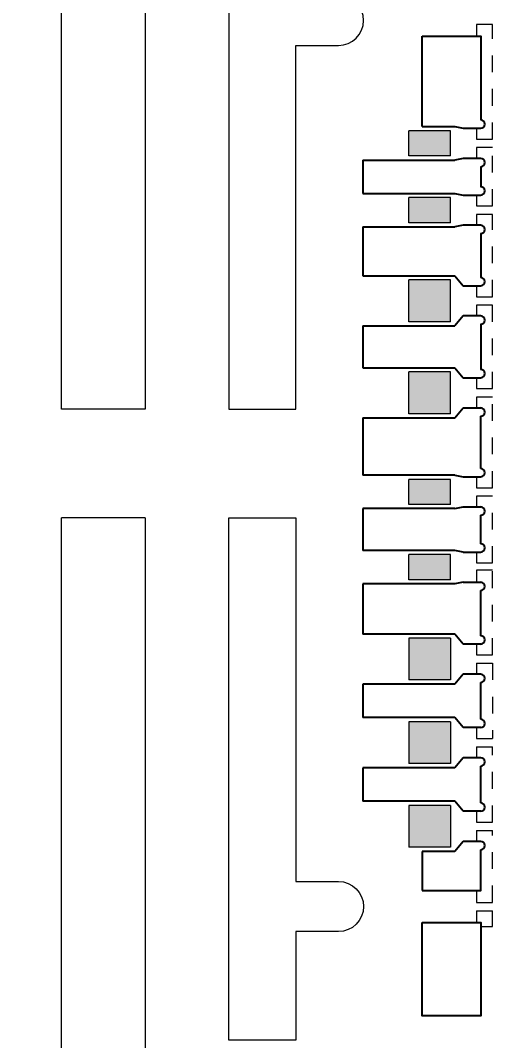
# Model space of a CAD drawing. Header units: millimetres. Extents: x 4066 to 4192, y 1600 to 1759.
# Drawn here: x 4095.1 to 4097.94, y 1675.62 to 1681.72 of the extents above; entities that cross this region are included whole.
import ezdxf

# ---------------------------------------------------------------- set-up
doc = ezdxf.new("R2010")
doc.units = ezdxf.units.MM
doc.linetypes.add('HIDDEN', pattern=[0.375, 0.25, -0.125])
doc.layers.add('1', color=7, linetype='Continuous')
doc.layers.add('1D', color=4, linetype='Continuous')
doc.layers.add('AM_8', color=3, linetype='Continuous', lineweight=15)
doc.layers.add('标注线', color=3, linetype='Continuous', lineweight=18)
doc.styles.get("Standard").update_dxf_attribs({"font": 'SimSun.ttf'})
doc.dimstyles.new('ISO-25', dxfattribs={"dimtxt": 0.1, "dimasz": 0.08, "dimexe": 0.015, "dimexo": 0.015, "dimgap": 0.02, "dimtad": 0, "dimzin": 1, "dimdsep": 46, "dimtxsty": 'Standard', "dimcen": 0.1, "dimadec": 0, "dimazin": 0, "dimtfac": 1, "dimtmove": 0, "dimatfit": 3, "dimfxl": 1, "dimarcsym": 0})

# ---------------------------------------------------------------- blocks, each defined once
blk = doc.blocks.new('*D39')
at = {"layer": 'Defpoints', "color": 0, "transparency": 16777216}
for p in [(4129.5931, 1745.7094), (4094.8431, 1673.2214), (4096.6406, 1661.2927)]:
    blk.add_point(p, dxfattribs=at)
at = {"layer": '标注线', "color": 0, "lineweight": 5, "transparency": 16777216}
for p, q in [((4094.8431, 1673.2064), (4094.8431, 1665.2927)), ((4094.8431, 1665.2927), (4096.6406, 1663.2927)), ((4096.6406, 1663.2927), (4096.6406, 1661.2927))]:
    blk.add_line(p, q, dxfattribs=at)
at = {"layer": '标注线', "color": 0, "lineweight": 5, "transparency": 16777216, "insert": (4096.6406, 1658.8956), "char_height": 1.15, "attachment_point": 5, "rotation": 90}
blk.add_mtext('34.750', dxfattribs=at)

msp = doc.modelspace()

# ---------------------------------------------------------------- hatches: boundary and pattern name
at = {"layer": 'AM_8', "linetype": 'ByBlock'}
h = msp.add_hatch(dxfattribs=at)
h.set_pattern_fill('GLASS', color=3, scale=0.002)
h.set_pattern_definition([(236.3099, (0.03048, 0.03556), (-0.050800067793, -0.101599977535), [0.018316194, -0.1648457968]), (236.3099, (0.031496, 0.032512), (-0.050800067793, -0.101599977535), [0.0109897164, -0.1721722744]), (236.3099, (0.0254, 0.032512), (-0.050800067793, -0.101599977535), [0.0109897164, -0.1721722744])])
h.paths.add_polyline_path([(4097.4181, 1679.9189), (4097.4181, 1680.1689), (4097.6681, 1680.1689), (4097.6681, 1679.9189)])
h.paths.add_polyline_path([(4097.4181, 1679.3689), (4097.4181, 1679.6189), (4097.6681, 1679.6189), (4097.6681, 1679.3689)])
h.paths.add_polyline_path([(4097.4181, 1678.0264), (4097.4181, 1677.7764), (4097.6681, 1677.7764), (4097.6681, 1678.0264)])
h.paths.add_polyline_path([(4097.4181, 1677.5264), (4097.4181, 1677.2764), (4097.6681, 1677.2764), (4097.6681, 1677.5264)])
h.paths.add_polyline_path([(4097.4181, 1677.0264), (4097.4181, 1676.7764), (4097.6681, 1676.7764), (4097.6681, 1677.0264)])
h.paths.add_polyline_path([(4097.4181, 1680.9114), (4097.4181, 1681.0614), (4097.6681, 1681.0614), (4097.6681, 1680.9114)])
h.paths.add_polyline_path([(4097.4181, 1680.5114), (4097.4181, 1680.6614), (4097.6681, 1680.6614), (4097.6681, 1680.5114)])
h.paths.add_polyline_path([(4097.4181, 1678.3764), (4097.4181, 1678.5264), (4097.6681, 1678.5264), (4097.6681, 1678.3764)])
h.paths.add_polyline_path([(4097.4181, 1678.8264), (4097.4181, 1678.9764), (4097.6681, 1678.9764), (4097.6681, 1678.8264)])

# ---------------------------------------------------------------- linework, layer by layer
at = {"color": 0}
for p, q in [((4097.4981, 1681.0864, 0.0291), (4097.4981, 1681.6264, 0.0291)), ((4097.4981, 1681.0864, 0.0291), (4097.6931, 1681.0864, 0.0291)), ((4097.6931, 1681.0864, 0.0291), (4097.7431, 1681.0764, 0.0291)), ((4097.7431, 1681.0764, 0.0291), (4097.8481, 1681.0764, 0.0291)), ((4097.1431, 1680.8864, 0.0291), (4097.1431, 1680.6864, 0.0291)), ((4097.1431, 1680.8864, 0.0291), (4097.6931, 1680.8864, 0.0291)), ((4097.7431, 1680.8964, 0.0291), (4097.6931, 1680.8864, 0.0291)), ((4097.8481, 1680.8964, 0.0291), (4097.7431, 1680.8964, 0.0291)), ((4097.1431, 1680.6864, 0.0291), (4097.6931, 1680.6864, 0.0291)), ((4097.6931, 1680.6864, 0.0291), (4097.7431, 1680.6764, 0.0291)), ((4097.7431, 1680.6764, 0.0291), (4097.8481, 1680.6764, 0.0291)), ((4097.7431, 1680.4964, 0.0291), (4097.6931, 1680.4864, 0.0291)), ((4097.8481, 1680.4964, 0.0291), (4097.7431, 1680.4964, 0.0291)), ((4097.1431, 1680.4864, 0.0291), (4097.1431, 1680.1939, 0.0291)), ((4097.1431, 1680.4864, 0.0291), (4097.6931, 1680.4864, 0.0291)), ((4097.1431, 1680.1939, 0.0291), (4097.6931, 1680.1939, 0.0291)), ((4097.6931, 1680.1939, 0.0291), (4097.7431, 1680.1339, 0.0291)), ((4097.7431, 1680.1339, 0.0291), (4097.8481, 1680.1339, 0.0291)), ((4097.7431, 1679.9539, 0.0291), (4097.6931, 1679.8939, 0.0291)), ((4097.8481, 1679.9539, 0.0291), (4097.7431, 1679.9539, 0.0291)), ((4097.1431, 1679.8939, 0.0291), (4097.1431, 1679.6439, 0.0291)), ((4097.1431, 1679.8939, 0.0291), (4097.6931, 1679.8939, 0.0291)), ((4097.1431, 1679.6439, 0.0291), (4097.6931, 1679.6439, 0.0291)), ((4097.6931, 1679.6439, 0.0291), (4097.7431, 1679.5839, 0.0291)), ((4097.7431, 1679.5839, 0.0291), (4097.8481, 1679.5839, 0.0291)), ((4097.6931, 1679.3439, 0.0291), (4097.7431, 1679.4039, 0.0291)), ((4097.7431, 1679.4039, 0.0291), (4097.8481, 1679.4039, 0.0291)), ((4097.1431, 1679.3439, 0.0291), (4097.1431, 1679.0014, 0.0291)), ((4097.1431, 1679.3439, 0.0291), (4097.6931, 1679.3439, 0.0291)), ((4097.6931, 1679.0014, 0.0291), (4097.7431, 1678.9914, 0.0291)), ((4097.7431, 1678.9914, 0.0291), (4097.8481, 1678.9914, 0.0291)), ((4097.1431, 1678.8014, 0.0291), (4097.1431, 1678.5514, 0.0291)), ((4097.6931, 1678.8014, 0.0291), (4097.7431, 1678.8114, 0.0291)), ((4097.7431, 1678.8114, 0.0291), (4097.8481, 1678.8114, 0.0291)), ((4097.7431, 1678.5414, 0.0291), (4097.6931, 1678.5514, 0.0291)), ((4097.7431, 1678.5414, 0.0291), (4097.8481, 1678.5414, 0.0291)), ((4097.7431, 1678.3614, 0.0291), (4097.6931, 1678.3514, 0.0291)), ((4097.7431, 1678.3614, 0.0291), (4097.8481, 1678.3614, 0.0291)), ((4097.1431, 1678.3514, 0.0291), (4097.1431, 1678.0514, 0.0291)), ((4097.7431, 1677.9914, 0.0291), (4097.6931, 1678.0514, 0.0291)), ((4097.8481, 1677.9914, 0.0291), (4097.7431, 1677.9914, 0.0291)), ((4097.7431, 1677.8114, 0.0291), (4097.6931, 1677.7514, 0.0291)), ((4097.8481, 1677.8114, 0.0291), (4097.7431, 1677.8114, 0.0291)), ((4097.1431, 1677.7514, 0.0291), (4097.1431, 1677.5514, 0.0291)), ((4097.7431, 1677.4914, 0.0291), (4097.6931, 1677.5514, 0.0291)), ((4097.8481, 1677.4914, 0.0291), (4097.7431, 1677.4914, 0.0291)), ((4097.7431, 1677.3114, 0.0291), (4097.6931, 1677.2514, 0.0291)), ((4097.8481, 1677.3114, 0.0291), (4097.7431, 1677.3114, 0.0291)), ((4097.1431, 1677.2514, 0.0291), (4097.1431, 1677.0514, 0.0291)), ((4097.7431, 1676.9914, 0.0291), (4097.6931, 1677.0514, 0.0291)), ((4097.8481, 1676.9914, 0.0291), (4097.7431, 1676.9914, 0.0291)), ((4097.7431, 1676.8114, 0.0291), (4097.6931, 1676.7514, 0.0291)), ((4097.8481, 1676.8114, 0.0291), (4097.7431, 1676.8114, 0.0291)), ((4097.4981, 1676.7514, 0.0291), (4097.4981, 1676.5164, 0.0291))]:
    msp.add_line(p, q, dxfattribs=at)
for p, q in [((4097.6931, 1679.0014, 0.0291), (4097.1431, 1679.0014, 0.0291)), ((4097.6931, 1678.8014, 0.0291), (4097.1431, 1678.8014, 0.0291)), ((4097.6931, 1678.5514, 0.0291), (4097.1431, 1678.5514, 0.0291)), ((4097.6931, 1678.3514, 0.0291), (4097.1431, 1678.3514, 0.0291)), ((4097.6931, 1678.0514, 0.0291), (4097.1431, 1678.0514, 0.0291)), ((4097.6931, 1677.7514, 0.0291), (4097.1431, 1677.7514, 0.0291)), ((4097.6931, 1677.5514, 0.0291), (4097.1431, 1677.5514, 0.0291)), ((4097.6931, 1677.2514, 0.0291), (4097.1431, 1677.2514, 0.0291)), ((4097.6931, 1677.0514, 0.0291), (4097.1431, 1677.0514, 0.0291)), ((4097.6931, 1676.7514, 0.0291), (4097.4981, 1676.7514, 0.0291))]:
    msp.add_line(p, q)
at = {"color": 0, "elevation": 0.0291}
for points in [[(4097.4981, 1681.6264), (4097.8481, 1681.6264), (4097.8481, 1681.1264)], [(4097.8481, 1680.8464), (4097.8481, 1680.7264)], [(4097.8481, 1680.4464), (4097.8481, 1680.1839)], [(4097.8481, 1679.9039), (4097.8481, 1679.6339)], [(4097.8481, 1679.0414), (4097.8481, 1679.3539)], [(4097.8481, 1678.5914), (4097.8481, 1678.7614)], [(4097.8481, 1678.0414), (4097.8481, 1678.3114)], [(4097.8481, 1677.5414), (4097.8481, 1677.7614)], [(4097.8481, 1677.0414), (4097.8481, 1677.2614)], [(4097.4981, 1676.5164), (4097.8481, 1676.5164), (4097.8481, 1676.7614)]]:
    msp.add_lwpolyline(points, dxfattribs=at)
at = {"elevation": 0.0291}
msp.add_lwpolyline([(4097.4981, 1676.3264), (4097.8481, 1676.3264), (4097.8481, 1675.7686), (4097.4981, 1675.7686)], close=True, dxfattribs=at)
for centre in [(4097.8481, 1681.1014, 0.0291), (4097.8481, 1680.8714, 0.0291), (4097.8481, 1680.7014, 0.0291), (4097.8481, 1680.4714, 0.0291), (4097.8481, 1680.1589, 0.0291), (4097.8481, 1679.9289, 0.0291), (4097.8481, 1679.6089, 0.0291), (4097.8481, 1679.3789, 0.0291), (4097.8481, 1679.0164, 0.0291), (4097.8481, 1678.7864, 0.0291), (4097.8481, 1678.5664, 0.0291), (4097.8481, 1678.3364, 0.0291), (4097.8481, 1678.0164, 0.0291), (4097.8481, 1677.7864, 0.0291), (4097.8481, 1677.5164, 0.0291), (4097.8481, 1677.2864, 0.0291), (4097.8481, 1677.0164, 0.0291), (4097.8481, 1676.7864, 0.0291)]:
    msp.add_arc(centre, 0.025, 270, 90)
at = {"layer": '1', "lineweight": 5}
for p, q in [((4095.8431, 1679.3964, 0.0291), (4095.3431, 1679.3964, 0.0291)), ((4095.8431, 1678.7464, 0.0291), (4095.3431, 1678.7464, 0.0291))]:
    msp.add_line(p, q, dxfattribs=at)
at = {"layer": '1', "lineweight": 5, "elevation": 0.0291}
for points in [[(4095.3431, 1679.3964), (4095.3431, 1684.0464)], [(4095.8431, 1684.0464), (4095.8431, 1679.3964)], [(4095.8431, 1678.7464), (4095.8431, 1673.7214), (4095.3431, 1673.7214), (4095.3431, 1678.7464)]]:
    msp.add_lwpolyline(points, dxfattribs=at)
for points in [[(4096.9981, 1681.5714, 1), (4096.9981, 1681.8714), (4096.7431, 1681.8714), (4096.7431, 1684.0464), (4096.3431, 1684.0464), (4096.3431, 1679.3964), (4096.7431, 1679.3964), (4096.7431, 1681.5714)], [(4096.7431, 1675.6214), (4096.3431, 1675.6214), (4096.3431, 1678.7464), (4096.7431, 1678.7464), (4096.7431, 1676.5714), (4096.9981, 1676.5714, -1), (4096.9981, 1676.2714), (4096.7431, 1676.2714)]]:
    msp.add_lwpolyline(points, format="xyb", close=True, dxfattribs=at)
at = {"layer": '1D', "linetype": 'HIDDEN', "lineweight": 5, "ltscale": 0.15}
for p, q in [((4097.8231, 1677.4264, 0.0291), (4097.9181, 1677.4264, 0.0291)), ((4097.8231, 1677.3764, 0.0291), (4097.9181, 1677.3764, 0.0291)), ((4097.9181, 1676.9264, 0.0291), (4097.9181, 1677.3764, 0.0291)), ((4097.8231, 1676.9264, 0.0291), (4097.9181, 1676.9264, 0.0291)), ((4097.8231, 1676.8764, 0.0291), (4097.9181, 1676.8764, 0.0291)), ((4097.9181, 1676.4464, 0.0291), (4097.9181, 1676.8764, 0.0291)), ((4097.8231, 1676.4464, 0.0291), (4097.9181, 1676.4464, 0.0291)), ((4097.8231, 1676.3964, 0.0291), (4097.9181, 1676.3964, 0.0291)), ((4097.9181, 1676.3014, 0.0291), (4097.9181, 1676.3964, 0.0291))]:
    msp.add_line(p, q, dxfattribs=at)
at = {"layer": '1D', "linetype": 'HIDDEN', "lineweight": 5, "ltscale": 0.15, "elevation": 0.0291}
for points in [[(4097.8231, 1681.0114), (4097.9181, 1681.0114), (4097.9181, 1681.6964), (4097.8231, 1681.6964)], [(4097.8231, 1681.6964), (4097.8231, 1681.6264)], [(4097.8231, 1681.0764), (4097.8231, 1681.0114)], [(4097.8231, 1680.9614), (4097.8231, 1680.8964)], [(4097.8231, 1680.6114), (4097.9181, 1680.6114), (4097.9181, 1680.9614), (4097.8231, 1680.9614)], [(4097.8231, 1680.6764), (4097.8231, 1680.6114)], [(4097.8231, 1680.5614), (4097.8231, 1680.4964)], [(4097.8231, 1680.0689), (4097.9181, 1680.0689), (4097.9181, 1680.5614), (4097.8231, 1680.5614)], [(4097.8231, 1680.1339), (4097.8231, 1680.0689)], [(4097.8231, 1680.0189), (4097.8231, 1679.9539)], [(4097.8231, 1679.5189), (4097.9181, 1679.5189), (4097.9181, 1680.0189), (4097.8231, 1680.0189)], [(4097.8231, 1679.5839), (4097.8231, 1679.5189)], [(4097.8231, 1679.4689), (4097.8231, 1679.4039)], [(4097.8231, 1678.9264), (4097.9181, 1678.9264), (4097.9181, 1679.4689), (4097.8231, 1679.4689)], [(4097.8231, 1678.9914), (4097.8231, 1678.9264)], [(4097.8231, 1678.8764), (4097.8231, 1678.8114)], [(4097.8231, 1678.4764), (4097.9181, 1678.4764), (4097.9181, 1678.8764), (4097.8231, 1678.8764)], [(4097.8231, 1678.5414), (4097.8231, 1678.4764)], [(4097.8231, 1677.9264), (4097.9181, 1677.9264), (4097.9181, 1678.4324), (4097.8231, 1678.4324)], [(4097.8231, 1678.4324), (4097.8231, 1678.3614)], [(4097.8231, 1677.9914), (4097.8231, 1677.9264)], [(4097.8231, 1677.8764), (4097.9181, 1677.8764), (4097.9181, 1677.4264)], [(4097.8231, 1677.8764), (4097.8231, 1677.8114)], [(4097.8231, 1677.4914), (4097.8231, 1677.4264)], [(4097.8231, 1677.3764), (4097.8231, 1677.3114)], [(4097.8231, 1676.9914), (4097.8231, 1676.9264)], [(4097.8231, 1676.8764), (4097.8231, 1676.8114)], [(4097.8231, 1676.5164), (4097.8231, 1676.4464)], [(4097.8231, 1676.3964), (4097.8231, 1676.3264)], [(4097.8481, 1676.3014), (4097.9181, 1676.3014)]]:
    msp.add_lwpolyline(points, dxfattribs=at)
at = {"layer": 'AM_8', "color": 3, "linetype": 'ByBlock'}
for p, q in [((4097.6681, 1681.0614, 0.0291), (4097.4181, 1681.0614, 0.0291)), ((4097.4181, 1680.9114, 0.0291), (4097.4181, 1681.0614, 0.0291)), ((4097.6681, 1680.9114, 0.0291), (4097.6681, 1681.0614, 0.0291)), ((4097.6681, 1680.9114, 0.0291), (4097.4181, 1680.9114, 0.0291)), ((4097.6681, 1680.6614, 0.0291), (4097.4181, 1680.6614, 0.0291)), ((4097.4181, 1680.5114, 0.0291), (4097.4181, 1680.6614, 0.0291)), ((4097.6681, 1680.5114, 0.0291), (4097.6681, 1680.6614, 0.0291)), ((4097.6681, 1680.5114, 0.0291), (4097.4181, 1680.5114, 0.0291)), ((4097.6681, 1680.1689, 0.0291), (4097.4181, 1680.1689, 0.0291)), ((4097.4181, 1679.9189, 0.0291), (4097.4181, 1680.1689, 0.0291)), ((4097.6681, 1679.9189, 0.0291), (4097.6681, 1680.1689, 0.0291)), ((4097.6681, 1679.9189, 0.0291), (4097.4181, 1679.9189, 0.0291)), ((4097.6681, 1679.6189, 0.0291), (4097.4181, 1679.6189, 0.0291)), ((4097.4181, 1679.3689, 0.0291), (4097.4181, 1679.6189, 0.0291)), ((4097.6681, 1679.3689, 0.0291), (4097.6681, 1679.6189, 0.0291)), ((4097.6681, 1679.3689, 0.0291), (4097.4181, 1679.3689, 0.0291)), ((4097.6681, 1678.9764, 0.0291), (4097.4181, 1678.9764, 0.0291)), ((4097.4181, 1678.8264, 0.0291), (4097.4181, 1678.9764, 0.0291)), ((4097.6681, 1678.8264, 0.0291), (4097.6681, 1678.9764, 0.0291)), ((4097.6681, 1678.8264, 0.0291), (4097.4181, 1678.8264, 0.0291)), ((4097.6681, 1678.5264, 0.0291), (4097.4181, 1678.5264, 0.0291)), ((4097.4181, 1678.3764, 0.0291), (4097.4181, 1678.5264, 0.0291)), ((4097.6681, 1678.3764, 0.0291), (4097.6681, 1678.5264, 0.0291)), ((4097.6681, 1678.3764, 0.0291), (4097.4181, 1678.3764, 0.0291)), ((4097.6681, 1678.0264, 0.0291), (4097.4181, 1678.0264, 0.0291)), ((4097.4181, 1678.0264, 0.0291), (4097.4181, 1677.7764, 0.0291)), ((4097.6681, 1678.0264, 0.0291), (4097.6681, 1677.7764, 0.0291)), ((4097.6681, 1677.7764, 0.0291), (4097.4181, 1677.7764, 0.0291)), ((4097.6681, 1677.5264, 0.0291), (4097.4181, 1677.5264, 0.0291)), ((4097.4181, 1677.5264, 0.0291), (4097.4181, 1677.2764, 0.0291)), ((4097.6681, 1677.5264, 0.0291), (4097.6681, 1677.2764, 0.0291)), ((4097.6681, 1677.2764, 0.0291), (4097.4181, 1677.2764, 0.0291)), ((4097.6681, 1677.0264, 0.0291), (4097.4181, 1677.0264, 0.0291)), ((4097.4181, 1677.0264, 0.0291), (4097.4181, 1676.7764, 0.0291)), ((4097.6681, 1677.0264, 0.0291), (4097.6681, 1676.7764, 0.0291)), ((4097.6681, 1676.7764, 0.0291), (4097.4181, 1676.7764, 0.0291))]:
    msp.add_line(p, q, dxfattribs=at)

# ---------------------------------------------------------------- dimensions: what is measured, and where the dimension line sits
at = {"layer": '标注线', "lineweight": 5}
dim = msp.add_ordinate_dim(feature_location=(4094.8431, 1673.2214), offset=(1.7975, -11.9287), dtype=1, origin=(4129.5931, 1745.7094), dimstyle='ISO-25', override={"dimtxt": 1.15, "dimasz": 1, "dimdec": 3, "dimfxl": 0.0072, "dimlwe": 5, "dimarcsym": 2}, dxfattribs=at)
dim.commit()
dim.dimension.update_dxf_attribs({"geometry": '*D39', "text_midpoint": (4096.6406, 1658.8956)})

doc.saveas('drawing.dxf')
